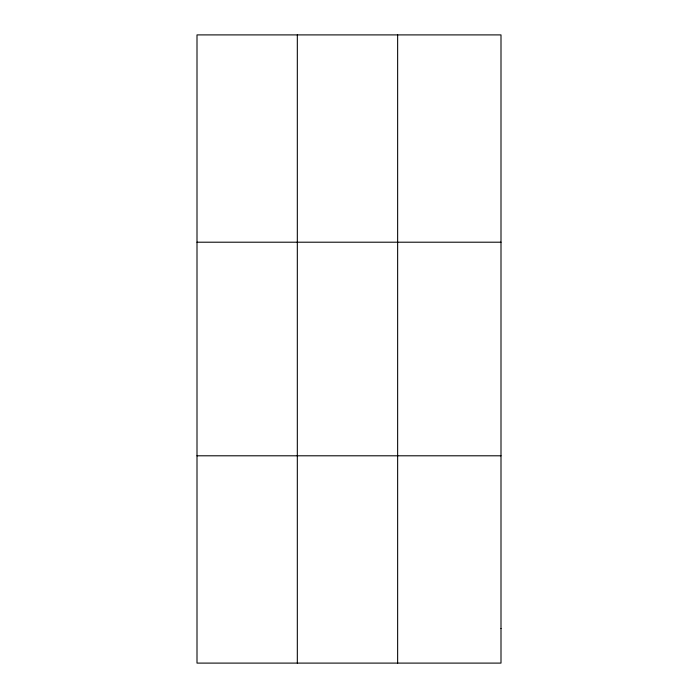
<?xml version="1.0" encoding="UTF-8"?>
<svg xmlns="http://www.w3.org/2000/svg" width="698" height="698" viewBox="0 0 698 698"><rect width="100%" height="100%" fill="white"/><g stroke="black" fill="none" stroke-linecap="round" stroke-linejoin="round"><path stroke-width="1.05" d="M297.322 34.9L297.322 663.1M397.642 34.9L397.642 663.1M197.002 242.206L500.998 242.206M197.002 455.794L500.998 455.794M500.998 628.549L500.998 663.1L197.002 663.1L197.002 34.9L500.998 34.9L500.998 628.549"/></g></svg>
